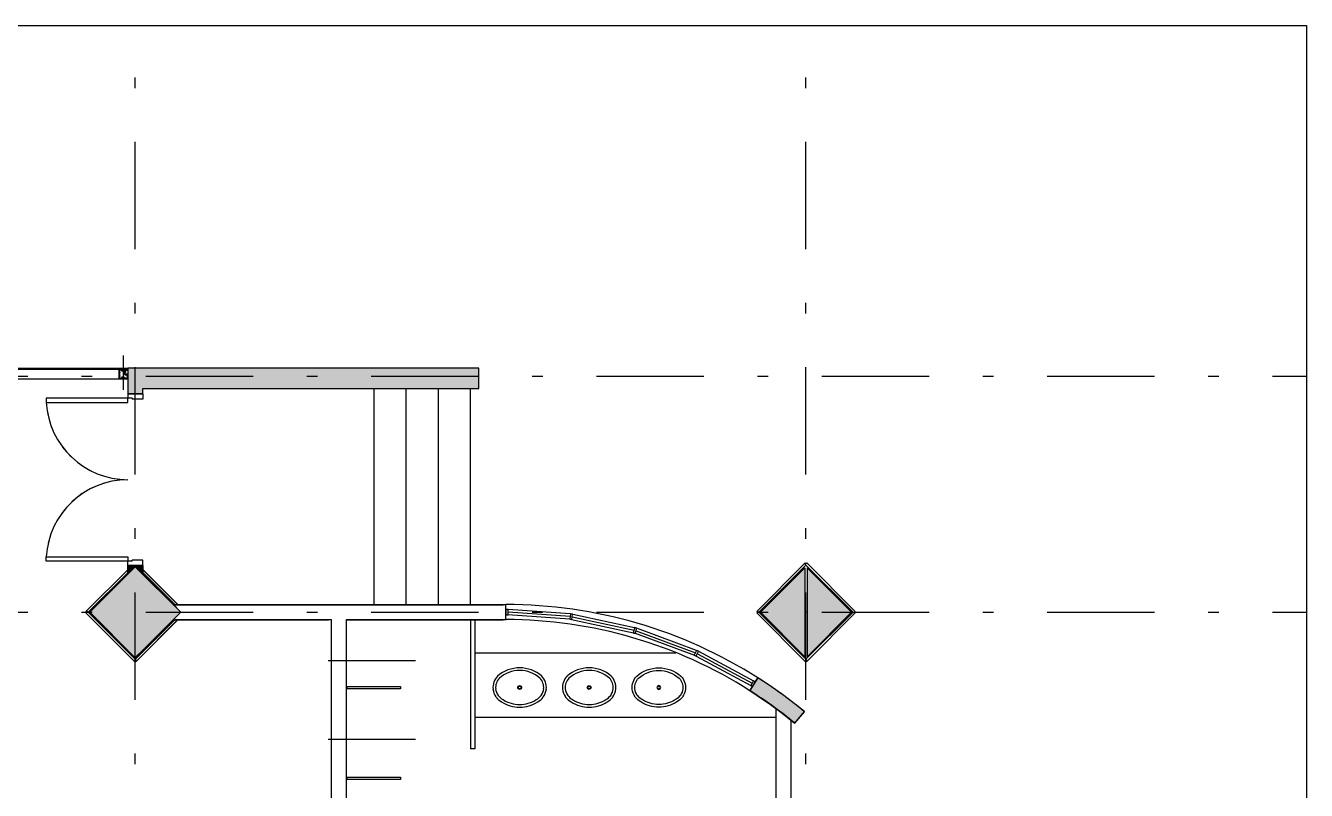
# Model space of a CAD drawing. Header units: millimetres. Extents: x 182 to 575, y -105 to 95.
# Drawn here: x 216.52 to 228.45, y 4.69 to 11.81 of the extents above; entities that cross this region are included whole.
import ezdxf

# ---------------------------------------------------------------- set-up
doc = ezdxf.new("R2010")
doc.units = ezdxf.units.MM
doc.header["$MEASUREMENT"] = 0
for name, pattern in [('DASHDOT', [1, 0.5, -0.25, 0, -0.25]), ('HIDDEN2', [0.1875, 0.125, -0.0625]), ('XR_BL2_AND_MON-REV15$0$DASHDOT', [1, 0.5, -0.25, 0, -0.25])]:
    doc.linetypes.add(name, pattern=pattern)
for name, color, linetype in [('ALV_2', 2, 'Continuous'), ('base', 253, 'Continuous'), ('DEMOLIR', 10, 'HIDDEN2'), ('EIXOS', 31, 'DASHDOT'), ('SAN', 1, 'Continuous'), ('SANFINAL', 7, 'Continuous'), ('XR_BL2_AND_MON-REV15$0$EIXOS_PERFIL', 181, 'XR_BL2_AND_MON-REV15$0$DASHDOT'), ('XR_BL2_AND_MON-REV15$0$MARMORE', 7, 'Continuous')]:
    doc.layers.add(name, color=color, linetype=linetype)

# ---------------------------------------------------------------- blocks, each defined once
blk = doc.blocks.new('XR_BL2_AND_MON-REV15$0$P50X50')
at = {"layer": 'base'}
blk.add_hatch(color=256, dxfattribs=at).paths.add_polyline_path([(0, -0.424), (0.424, 0), (0, 0.424), (-0.424, 0)])
at = {"layer": 'base', "linetype": 'ByBlock'}
blk.add_lwpolyline([(0, -0.424), (0.424, 0), (0, 0.424), (-0.424, 0)], close=True, dxfattribs=at)
blk = doc.blocks.new('XR_BL2_AND_MON-REV15$0$PILAR 60X60_45')
at = {"layer": 'base'}
blk.add_blockref('XR_BL2_AND_MON-REV15$0$P50X50', (0, 0), dxfattribs=at)
blk = doc.blocks.new('XR_BL2_AND_MON-REV15$0$PILAR_60X60_JUNTA')
at = {"layer": 'base'}
for points in [[(-0.414, 0.01), (0, 0.424), (0.414, 0.01)], [(-0.414, -0.01), (0, -0.424), (0.414, -0.01)]]:
    blk.add_hatch(color=256, dxfattribs=at).paths.add_polyline_path(points)
at = {"layer": 'base', "linetype": 'ByBlock'}
for points in [[(-0.414, 0.01), (0, 0.424), (0.414, 0.01)], [(-0.414, -0.01), (0, -0.424), (0.414, -0.01)]]:
    blk.add_lwpolyline(points, close=True, dxfattribs=at)
at = {"layer": 'base'}
blk.add_point((0, 0), dxfattribs=at)
blk = doc.blocks.new('XR_BL2_AND_MON-REV15$0$P_M')
at = {"layer": 'XR_BL2_AND_MON-REV15$0$MARMORE'}
for p, q in [((-0.007, 0.035), (-0.46, -0.417)), ((0.007, 0.021), (-0.445, -0.431)), ((0.007, 0.021), (-0.007, 0.035)), ((0, 0.028), (0.007, 0.035)), ((0.438, -0.424), (0, 0.014)), ((-0.453, -0.424), (-0.46, -0.417)), ((-0.453, -0.424), (-0.46, -0.431)), ((-0.46, -0.431), (-0.007, -0.884)), ((-0.453, -0.424), (-0.445, -0.431)), ((-0.438, -0.424), (0, -0.863)), ((-0.007, -0.87), (0.445, -0.417)), ((0.445, -0.417), (0.46, -0.431)), ((0.453, -0.424), (0.46, -0.417)), ((-0.007, -0.87), (0.007, -0.884)), ((0, -0.877), (-0.007, -0.884))]:
    blk.add_line(p, q, dxfattribs=at)
for points in [[(0.46, -0.417), (0.007, 0.035)], [(0.007, -0.884), (0.46, -0.431)]]:
    blk.add_lwpolyline(points, dxfattribs=at)
blk = doc.blocks.new('XR_BL2_AND_MON-REV15$0$PERFIL_UNIT_ALCOA')
at = {"color": 1}
for p, q in [((-34, 19), (-34, 13)), ((-34, 13), (-15, 13)), ((-33, 83), (-32, 83)), ((-33, 76), (-33, 83)), ((-32, 76), (-33, 76)), ((-33, 43), (-32, 43)), ((-33, 36), (-33, 43)), ((-32, 36), (-33, 36)), ((-32, 80), (-32, 79)), ((-31, 80), (-32, 80)), ((-32, 79), (-31, 79)), ((-32, 40), (-32, 39)), ((-31, 40), (-32, 40)), ((-32, 39), (-31, 39)), ((-31, 82), (-31, 80)), ((-31, 79), (-31, 77)), ((-31, 42), (-31, 40)), ((-31, 39), (-31, 37)), ((-15, 19), (-21, 19)), ((-15, 19), (-21, 19)), ((-21, 13), (-15, 13)), ((-19, 19), (-13, 19)), ((-15, 19), (-15, 13)), ((-7, 95), (-9, 95)), ((-7, 95), (-9, 95)), ((-9, 92), (-5, 92)), ((-9, 27), (-5, 27)), ((-7, 24), (-9, 24)), ((-7, 24), (-9, 24)), ((-6, 95), (-8, 97)), ((-7, 96), (-8, 97)), ((-8, 96), (-7, 97)), ((-8, 96), (-7, 97)), ((-8, 96), (-7, 97)), ((-8, 97), (-8, 97)), ((-6, 95), (-8, 97)), ((-7, 96), (-8, 97)), ((-8, 96), (-7, 97)), ((-8, 96), (-7, 97)), ((-8, 96), (-7, 97)), ((-8, 97), (-8, 97)), ((-7, 96), (-8, 96)), ((-8, 96), (-8, 96)), ((-7, 96), (-8, 96)), ((-8, 96), (-8, 96)), ((-6, 24), (-8, 22)), ((-6, 24), (-8, 22)), ((-7, 23), (-8, 22)), ((-7, 23), (-8, 22)), ((-8, 23), (-8, 23)), ((-8, 23), (-7, 22)), ((-8, 23), (-7, 22)), ((-7, 23), (-8, 22)), ((-7, 23), (-8, 22)), ((-8, 23), (-8, 23)), ((-8, 23), (-7, 22)), ((-8, 23), (-7, 22)), ((-8, 22), (-7, 22)), ((-8, 22), (-8, 22)), ((-8, 22), (-7, 22)), ((-8, 22), (-8, 22)), ((-5, 95), (-7, 97)), ((-5, 95), (-7, 97)), ((-7, 95), (-4, 97)), ((-7, 95), (-5, 97)), ((-7, 95), (-5, 97)), ((-7, 96), (-6, 97)), ((-7, 96), (-6, 97)), ((-5, 95), (-7, 97)), ((-5, 95), (-7, 97)), ((-7, 95), (-4, 97)), ((-7, 95), (-5, 97)), ((-7, 95), (-5, 97)), ((-7, 96), (-6, 97)), ((-7, 96), (-6, 97)), ((-7, 95), (-7, 96)), ((-7, 95), (-7, 96)), ((-6, 95), (-7, 96)), ((-6, 95), (-7, 96)), ((-4, 95), (-7, 95)), ((-4, 95), (-7, 95)), ((-6, 95), (-7, 95)), ((-6, 95), (-7, 95)), ((-4, 24), (-7, 24)), ((-7, 24), (-7, 23)), ((-4, 24), (-7, 24)), ((-7, 24), (-7, 23)), ((-5, 24), (-7, 22)), ((-5, 24), (-7, 22)), ((-6, 24), (-7, 23)), ((-6, 24), (-7, 23)), ((-7, 24), (-4, 22)), ((-5, 24), (-7, 22)), ((-5, 24), (-7, 22)), ((-6, 24), (-7, 23)), ((-6, 24), (-7, 23)), ((-7, 24), (-4, 22)), ((-7, 23), (-5, 22)), ((-7, 23), (-5, 22)), ((-7, 23), (-6, 22)), ((-7, 23), (-6, 22)), ((-7, 23), (-5, 22)), ((-7, 23), (-5, 22)), ((-7, 23), (-6, 22)), ((-7, 23), (-6, 22)), ((-4, 95), (-6, 97)), ((-4, 95), (-6, 97)), ((-4, 95), (-6, 97)), ((-6, 95), (-4, 97)), ((-6, 95), (-4, 97)), ((-4, 95), (-6, 97)), ((-4, 95), (-6, 97)), ((-4, 95), (-6, 97)), ((-6, 95), (-4, 97)), ((-6, 95), (-4, 97)), ((-4, 24), (-6, 22)), ((-4, 24), (-6, 22)), ((-6, 24), (-4, 22)), ((-6, 24), (-4, 22)), ((-4, 24), (-6, 22)), ((-4, 24), (-6, 22)), ((-6, 24), (-4, 22)), ((-6, 24), (-4, 22)), ((-4, 23), (-6, 22)), ((-4, 23), (-6, 22)), ((-3, 96), (-5, 97)), ((-4, 96), (-5, 97)), ((-5, 95), (-3, 97)), ((-5, 95), (-3, 97)), ((-3, 96), (-5, 97)), ((-4, 96), (-5, 97)), ((-5, 95), (-3, 97)), ((-5, 95), (-3, 97)), ((-5, 92), (-1, 92)), ((-5, 27), (-1, 27)), ((-5, 24), (-3, 22)), ((-5, 24), (-3, 22)), ((-5, 24), (-3, 22)), ((-5, 24), (-3, 22)), ((-3, 23), (-5, 22)), ((-4, 23), (-5, 22)), ((-3, 23), (-5, 22)), ((-4, 23), (-5, 22)), ((-3, 96), (-4, 97)), ((-3, 96), (-4, 97)), ((-3, 96), (-4, 97)), ((-3, 96), (-4, 97)), ((-4, 96), (-4, 95)), ((-4, 96), (-4, 95)), ((-4, 96), (-3, 96)), ((-4, 96), (-3, 96)), ((-4, 95), (-4, 95)), ((-4, 95), (-4, 95)), ((-2, 95), (-4, 95)), ((-4, 95), (-4, 95)), ((-4, 95), (-4, 95)), ((-2, 95), (-4, 95)), ((-4, 23), (-4, 24)), ((-4, 23), (-4, 24)), ((-4, 24), (-4, 24)), ((-4, 24), (-4, 23)), ((-2, 24), (-4, 24)), ((-4, 24), (-4, 24)), ((-4, 24), (-4, 23)), ((-2, 24), (-4, 24)), ((-3, 23), (-4, 22)), ((-3, 23), (-4, 22)), ((-4, 23), (-3, 22)), ((-3, 23), (-4, 22)), ((-3, 23), (-4, 22)), ((-4, 23), (-3, 22)), ((0, 19), (-4, 4)), ((-4, 13), (-4, 3)), ((-4, 8), (-4, 4)), ((-3, 97), (-3, 97)), ((-3, 96), (-3, 97)), ((-3, 97), (-3, 97)), ((-3, 96), (-3, 97)), ((-3, 96), (-3, 96)), ((-3, 96), (-3, 96)), ((-3, 23), (-3, 22)), ((-3, 23), (-3, 22)), ((-3, 22), (-3, 22)), ((-3, 22), (-3, 22)), ((-3, 22), (-3, 22)), ((-3, 22), (-3, 22)), ((10, 19), (0, 19)), ((18, 27), (9, 27)), ((9, 27), (9, 27)), ((9, 27), (9, 27)), ((9, 27), (9, 26)), ((9, 26), (9, 26)), ((9, 25), (9, 25)), ((9, 25), (9, 24)), ((9, 24), (9, 24)), ((10, 26), (10, 26)), ((10, 26), (17, 25)), ((17, 25), (10, 25)), ((10, 25), (10, 25)), ((10, 24), (10, 24)), ((10, 24), (12, 24)), ((10, 19), (13, 4)), ((12, 39), (26, 39)), ((12, 24), (12, 23)), ((12, 23), (12, 23)), ((12, 23), (12, 23)), ((12, 23), (12, 23)), ((12, 22), (12, 22)), ((12, 22), (12, 21)), ((12, 21), (12, 21)), ((12, 21), (12, 21)), ((12, 21), (15, 21)), ((15, 43), (13, 43)), ((13, 43), (13, 43)), ((13, 42), (13, 42)), ((13, 42), (13, 40)), ((13, 40), (13, 40)), ((13, 40), (13, 39)), ((13, 39), (13, 39)), ((13, 39), (13, 37)), ((13, 37), (13, 37)), ((13, 36), (13, 36)), ((13, 36), (15, 36)), ((13, 13), (13, 3)), ((13, 8), (13, 4)), ((15, 36), (15, 43)), ((15, 41), (16, 40)), ((15, 38), (15, 41)), ((15, 40), (15, 40)), ((15, 38), (15, 38)), ((15, 38), (16, 38)), ((15, 23), (15, 24)), ((16, 23), (15, 23)), ((15, 23), (15, 23)), ((15, 21), (16, 22)), ((15, 21), (15, 21)), ((15, 21), (15, 21)), ((16, 41), (17, 40)), ((16, 38), (16, 41)), ((16, 40), (16, 40)), ((16, 38), (16, 40)), ((16, 38), (17, 38)), ((16, 38), (16, 38)), ((16, 24), (18, 24)), ((16, 23), (16, 23)), ((16, 22), (16, 22)), ((17, 38), (18, 41)), ((17, 38), (17, 40)), ((17, 40), (17, 40)), ((17, 38), (17, 38)), ((17, 38), (18, 38)), ((17, 25), (17, 25)), ((17, 25), (17, 25)), ((17, 25), (17, 25)), ((17, 25), (17, 25)), ((17, 25), (17, 25)), ((18, 41), (18, 40)), ((18, 38), (19, 41)), ((18, 38), (18, 40)), ((18, 40), (19, 40)), ((18, 38), (18, 38)), ((18, 38), (19, 38)), ((18, 24), (18, 27)), ((18, 27), (18, 27)), ((18, 27), (18, 27)), ((18, 24), (18, 24)), ((18, 24), (18, 24)), ((19, 41), (19, 40)), ((19, 38), (20, 41)), ((19, 40), (19, 40)), ((19, 40), (20, 40)), ((19, 38), (19, 40)), ((19, 38), (20, 38)), ((19, 38), (19, 38)), ((19, 38), (19, 38)), ((20, 41), (20, 40)), ((20, 38), (20, 40)), ((20, 40), (21, 40)), ((20, 38), (21, 38)), ((21, 38), (21, 41)), ((21, 41), (21, 40)), ((21, 38), (21, 40)), ((21, 40), (22, 40)), ((21, 38), (21, 38)), ((21, 38), (22, 38)), ((22, 38), (22, 41)), ((22, 41), (22, 40)), ((22, 38), (22, 40)), ((22, 40), (23, 40)), ((22, 38), (22, 38)), ((22, 38), (23, 38)), ((23, 38), (23, 41)), ((23, 41), (24, 40)), ((23, 38), (24, 40)), ((23, 38), (23, 38)), ((23, 38), (23, 38)), ((24, 40), (24, 40)), ((24, 39), (24, 40)), ((24, 19), (24, 13)), ((31, 13), (24, 13)), ((43, 13), (24, 13)), ((26, 19), (32, 19)), ((26, 19), (45, 19)), ((39, 82), (39, 80)), ((39, 80), (40, 80)), ((39, 79), (39, 77)), ((40, 79), (39, 79)), ((41, 83), (40, 83)), ((40, 80), (40, 79)), ((40, 76), (41, 76)), ((41, 76), (41, 83)), ((43, 19), (43, 13))]:
    blk.add_line(p, q, dxfattribs=at)
for points in [[(-33, 19), (0, 19), (0, 19), (0, 24), (0, 24), (-3, 24, 1), (-3, 23), (-3, 23), (-3, 22), (-8, 22), (-8, 23), (-7, 23, 1), (-7, 24), (-10, 24), (-10, 23, -0.414214), (-12, 21), (-32, 21, -0.414214), (-34, 23), (-34, 96, -0.414214), (-32, 98), (-10, 98), (-10, 98), (-10, 95), (-10, 95, 0.419197), (-10, 95), (-7, 95, 1.022616), (-7, 96), (-8, 96), (-8, 97), (-3, 97), (-3, 96), (-3, 96, 1), (-3, 95), (0, 95), (0, 95), (0, 99), (-35, 99), (-35, 99), (-35, 18, 0.414214), (-35, 17), (-34, 17, 0.414214), (-34, 18), (-34, 19, -0.414214), (-33, 19)], [(40, 97), (14, 97, 0.414214), (12, 95), (12, 91, -0.414214), (10, 89), (-4, 89), (-4, 86), (-5, 86), (-5, 89), (-13, 89, -1.000008), (-13, 91), (-5, 92), (-5, 92), (10, 92), (10, 99, -0.414214), (10, 99), (44, 99, -0.414214), (45, 99), (45, 63, -0.406616), (44, 62), (18, 62, 0.414214), (17, 62), (17, 27, -0.414214), (17, 27), (-5, 27), (-13, 28, -1.000008), (-13, 30), (-5, 30), (-5, 33), (-4, 33), (-4, 30), (13, 30, 0.414214), (15, 32), (15, 65, -0.414214), (15, 65), (40, 65, 0.414214), (42, 67), (42, 95, 0.414214), (40, 97)], [(19, 56), (19, 30), (18, 30, 1), (18, 29), (19, 29), (19, 24), (16, 24, 0.414173), (15, 23), (15, 23), (16, 23, -0.585709), (16, 22), (16, 21, -0.26127), (15, 21), (12, 21, -0.253886), (12, 21), (11, 22, -0.595041), (11, 23), (12, 23), (12, 23, 0.414173), (12, 24), (10, 24, 0.414214), (10, 23), (10, 20, 0.414214), (10, 19), (44, 19, 0.414214), (45, 20), (45, 62, 0.414214), (44, 62), (19, 62, 0.414214), (19, 62), (19, 57), (18, 57, 1), (18, 56), (19, 56)], [(13, 22), (13, 24), (13, 24, -0.414214), (13, 24), (13, 24), (14, 24), (14, 24, -0.414214), (15, 24), (15, 24), (15, 22), (15, 22, -0.414214), (14, 22), (14, 22), (13, 22), (13, 22, -0.414214), (13, 22)], [(20, 22), (19, 22, 0.414214), (18, 22), (18, 21, 0.414214), (19, 21), (43, 21), (43, 61), (20, 61), (20, 23, -0.414214), (20, 22)]]:
    blk.add_lwpolyline(points, format="xyb", dxfattribs=at)
for points in [[(-7, 96), (-8, 96), (-8, 97), (-3, 97), (-3, 96), (-4, 96)], [(-7, 96), (-8, 96), (-8, 97), (-3, 97), (-3, 96), (-4, 96)], [(-7, 23), (-8, 23), (-8, 22), (-3, 22), (-3, 23), (-4, 23)], [(-7, 23), (-8, 23), (-8, 22), (-3, 22), (-3, 23), (-4, 23)]]:
    blk.add_lwpolyline(points, dxfattribs=at)
for centre, radius, start, end in [((-32, 82), 0.869, 0, 90), ((-32, 77), 0.869, 270, 0), ((-32, 42), 0.869, 0, 90), ((-32, 37), 0.869, 270, 0), ((-9, 93), 1.57, 97.3776, 269.717), ((-9, 25), 1.57, 90.283, 262.6224), ((-2, 93), 1.44, 277.4115, 92.3804), ((-2, 25), 1.44, 267.6196, 82.5885), ((9, 27), 0.3, 90.0002, 173.0764), ((10, 26), 0.5, 173.0802, 360), ((10, 25), 0.3, 86.9206, 179.9979), ((10, 24), 0.3, 180, 270), ((12, 24), 0.3, 360, 90), ((12, 23), 0.184, 90, 194.9998), ((12, 21), 0.184, 202.0192, 270), ((16, 24), 0.3, 90, 180), ((15, 21), 0.184, 270, 337.9776), ((16, 23), 0.184, 344.9975, 90), ((17, 25), 0.2, 0, 86.4562), ((17, 25), 0.2, 266.9225, 0), ((18, 27), 0.3, 0, 90), ((18, 24), 0.3, 270, 0), ((40, 82), 0.869, 90, 180), ((40, 77), 0.869, 180, 270)]:
    blk.add_arc(centre, radius, start, end, dxfattribs=at)
at = {"color": 1, "extrusion": (0, 0, -1)}
for centre, major_axis in [((13, 42), (0.573, -0.573)), ((13, 37), (0.573, 0.573))]:
    blk.add_ellipse(centre, major_axis=major_axis, ratio=1, start_param=2.356194, end_param=3.926991, dxfattribs=at)
at = {"color": 1}
for points, knots in [([(25, 39), (25, 39), (25, 39), (25, 39), (25, 39), (25, 39), (25, 39), (25, 39), (25, 39), (24, 39), (24, 39), (24, 39), (24, 39), (24, 39), (24, 39), (24, 39), (24, 39), (24, 39), (24, 39), (24, 39), (24, 39), (24, 39), (24, 39), (24, 39), (24, 39), (24, 39), (24, 39), (24, 39), (24, 38), (23, 38), (23, 38), (23, 38), (23, 38), (23, 38)], [0, 0, 0, 0, 0.051439, 0.072585, 0.094945, 0.148925, 0.177318, 0.208117, 0.229263, 0.263962, 0.286322, 0.316684, 0.341831, 0.370224, 0.385176, 0.410323, 0.432683, 0.466448, 0.484229, 0.519793, 0.54494, 0.583668, 0.608815, 0.635405, 0.653187, 0.684808, 0.766724, 0.798345, 0.829966, 0.855113, 0.870066, 0.927124, 1, 1, 1, 1]), ([(25, 39), (25, 39), (25, 40), (25, 40), (25, 40), (25, 40), (24, 40), (25, 40), (24, 40), (24, 40), (24, 40), (24, 40), (24, 40), (24, 40), (24, 40), (24, 40), (24, 40), (24, 40), (24, 40), (24, 40), (24, 40), (24, 40), (24, 40), (24, 40), (24, 40)], [0, 0, 0, 0, 0.07678, 0.102261, 0.156401, 0.18506, 0.227914, 0.244954, 0.311716, 0.342019, 0.377118, 0.407421, 0.432902, 0.525013, 0.566753, 0.587018, 0.625497, 0.657854, 0.688156, 0.805193, 0.825457, 0.896684, 0.922166, 1, 1, 1, 1])]:
    blk.add_open_spline(points, degree=3, knots=knots, dxfattribs=at)
at = {"layer": 'XR_BL2_AND_MON-REV15$0$EIXOS_PERFIL', "linetype": 'ByBlock', "ltscale": 0.1}
blk.add_line((5, 207), (5, -115), dxfattribs=at)
blk = doc.blocks.new('XR_BL2_AND_MON-REV15$0$A$C10B331E6')
at = {"layer": 'base'}
for p, q in [((-0.15, 0), (-0.15, -9.313, 2.33)), ((-0.06, 0, 197.496), (-0.06, -9.313, 199.826)), ((-0.05, 0, 179.853), (-0.05, -9.313, 199.826))]:
    blk.add_line(p, q, dxfattribs=at)
at = {"layer": 'base', "elevation": 179.853}
blk.add_lwpolyline([(-0.06, -9.313), (-0.05, -9.313)], dxfattribs=at)
at = {"layer": 'base', "linetype": 'ByBlock', "ltscale": 0.1, "xscale": -0.001000000000203727, "yscale": 0.001000000000203727, "zscale": 0.0009999999999763531, "rotation": 90}
for p in [(-0.047, -0.035, 197.496), (-0.047, -1.566), (-0.047, -3.129), (-0.047, -4.691), (-0.047, -6.254), (-0.047, -7.816), (-0.047, -9.269, 179.853)]:
    blk.add_blockref('XR_BL2_AND_MON-REV15$0$PERFIL_UNIT_ALCOA', p, dxfattribs=at)
blk = doc.blocks.new('Cuba01_pl')
at = {"layer": 'SAN'}
for radius in [0.018, 0.013]:
    blk.add_circle((0, 0), radius, dxfattribs=at)
at = {"layer": 'SANFINAL'}
for centre, radius, start, end in [((-0.071, -0.03), 0.191, 120.725, 141.4841), ((-0.002, -0.124), 0.307, 89.5504, 122.7375), ((-0.002, -0.124), 0.282, 89.5504, 122.828), ((0.002, -0.124), 0.307, 57.2625, 90.4496), ((0.002, -0.124), 0.282, 57.172, 90.4496), ((0.071, -0.03), 0.191, 38.5159, 59.275), ((-0.097, 0.001), 0.152, 174.4524, 224.3819), ((-0.091, -0.004), 0.159, 144.5232, 173.1767), ((-0.091, -0.004), 0.134, 144.8047, 173.0573), ((-0.097, 0.001), 0.127, 174.578, 224.0021), ((-0.071, -0.03), 0.166, 120.5755, 141.2533), ((0.071, -0.03), 0.166, 38.7467, 59.4245), ((0.097, 0.001), 0.127, 315.9979, 5.422), ((0.091, -0.004), 0.134, 6.9427, 35.1953), ((0.097, 0.001), 0.152, 315.6181, 5.5476), ((0.091, -0.004), 0.159, 6.8233, 35.4768), ((-0.002, 0.123), 0.306, 228.3244, 270.4838), ((-0.002, 0.123), 0.281, 228.5041, 270.4838), ((0.002, 0.123), 0.281, 269.5162, 311.4959), ((0.002, 0.123), 0.306, 269.5162, 311.6756)]:
    blk.add_arc(centre, radius, start, end, dxfattribs=at)

msp = doc.modelspace()

# ---------------------------------------------------------------- hatches: boundary and pattern name
at = {"layer": 'base'}
for points in [[(217.471, 8.622), (217.471, 8.382), (217.611, 8.382), (217.611, 8.432), (220.741, 8.432), (220.741, 8.622)], [(217.611, 6.701), (217.611, 6.782), (217.471, 6.782), (217.471, 6.701), (217.541, 6.771)], [(217.471, 6.701), (217.471, 6.782), (217.611, 6.782), (217.611, 6.701), (217.541, 6.771)], [(223.689, 5.312), (223.778, 5.421), (223.723, 5.465), (223.584, 5.571), (223.458, 5.66), (223.343, 5.735), (223.269, 5.617), (223.338, 5.572), (223.46, 5.488), (223.568, 5.408), (223.667, 5.33)]]:
    msp.add_hatch(color=256, dxfattribs=at).paths.add_polyline_path(points)

# ---------------------------------------------------------------- linework, layer by layer
at = {"layer": 'ALV_2'}
for p, q in [((217.611, 8.382, -195.166), (217.471, 8.382, -195.166)), ((217.471, 8.382, -195.166), (217.471, 8.342, -195.166)), ((217.611, 8.382, -195.166), (217.611, 8.332, -195.166)), ((217.511, 8.342, -195.166), (217.471, 8.342, -195.166)), ((217.511, 8.342, -195.166), (217.511, 8.332, -195.166)), ((217.611, 8.332, -195.166), (217.511, 8.332, -195.166)), ((217.511, 6.822, -195.166), (217.471, 6.822, -195.166)), ((217.471, 6.782, -195.166), (217.471, 6.822, -195.166)), ((217.611, 6.832, -195.166), (217.511, 6.832, -195.166)), ((217.511, 6.822, -195.166), (217.511, 6.832, -195.166)), ((217.611, 6.782, -195.166), (217.611, 6.832, -195.166)), ((217.611, 6.782, -195.166), (217.471, 6.782, -195.166))]:
    msp.add_line(p, q, dxfattribs=at)
at = {"layer": 'ALV_2', "elevation": -195.166}
for points in [[(217.471, 8.302), (217.471, 8.342), (216.711, 8.342), (216.711, 8.302)], [(217.471, 6.862), (217.471, 6.822), (216.711, 6.822), (216.711, 6.862)]]:
    msp.add_lwpolyline(points, close=True, dxfattribs=at)
at = {"layer": 'ALV_2'}
for centre, start, end in [((217.472, 8.344, -195.166), 183.1539, 269.9424), ((217.472, 6.82, -195.166), 90.0576, 176.8461)]:
    msp.add_arc(centre, 0.762, start, end, dxfattribs=at)
at = {"layer": 'base'}
for p, q in [((217.471, 8.622, 195.166), (217.471, 8.382, 195.166)), ((220.741, 8.622, 195.166), (217.471, 8.622, 195.166)), ((220.741, 8.432, 195.166), (220.741, 8.622, 195.166)), ((217.471, 8.382, 195.166), (217.611, 8.382, 195.166)), ((217.611, 8.382, 195.166), (217.611, 8.432, 195.166)), ((217.611, 8.432, 195.166), (220.741, 8.432, 195.166)), ((219.766, 6.417), (219.766, 8.432)), ((219.766, 6.422, 195.166), (219.766, 8.422, 195.166)), ((220.066, 6.417), (220.066, 8.432)), ((220.366, 6.417), (220.366, 8.432)), ((220.666, 6.417), (220.666, 8.432)), ((217.471, 6.715), (217.102, 6.347)), ((217.471, 6.782, 195.166), (217.611, 6.782, 195.166)), ((217.471, 6.782, 195.166), (217.471, 6.701, 195.166)), ((217.611, 6.782, 195.166), (217.471, 6.782, 195.166)), ((217.611, 6.782, 195.166), (217.471, 6.782, 195.166)), ((217.471, 6.701, 195.166), (217.471, 6.782, 195.166)), ((217.471, 6.782, 195.166), (217.611, 6.782, 195.166)), ((217.611, 6.703), (217.611, 6.784, 195.166)), ((217.611, 6.701), (217.611, 6.782, 195.166)), ((217.611, 6.782, 195.166), (217.611, 6.701, 195.166)), ((217.909, 6.419), (217.611, 6.718)), ((217.909, 6.417), (217.611, 6.715)), ((217.611, 6.715), (217.904, 6.422)), ((217.095, 6.354), (217.081, 6.34)), ((217.088, 6.347), (217.081, 6.354)), ((217.081, 6.34), (217.534, 5.887)), ((217.095, 6.354), (217.548, 5.901)), ((217.965, 6.349, 195.166), (217.89, 6.424, 195.166)), ((217.891, 6.274, 195.166), (217.965, 6.349, 195.166)), ((217.895, 6.419, 195.166), (220.996, 6.419, 195.166)), ((217.895, 6.417, 195.166), (220.969, 6.417, 195.166)), ((220.996, 6.417, 195.166), (217.895, 6.417, 195.166)), ((220.995, 6.279, 292.749), (220.995, 6.419, 292.749)), ((221.593, 6.308, 195.201), (221.015, 6.348, 191.941)), ((221.595, 6.332, 195.201), (221.017, 6.373, 191.941)), ((221.618, 6.329, 195.201), (222.194, 6.204, 195.219)), ((217.904, 6.272), (217.534, 5.901)), ((217.541, 5.911), (217.909, 6.279)), ((217.541, 5.908), (217.909, 6.277)), ((217.548, 5.889), (217.938, 6.279)), ((217.548, 5.887), (217.938, 6.277)), ((217.933, 6.272), (217.548, 5.887)), ((217.895, 6.277, 195.166), (219.342, 6.277, 195.166)), ((219.369, 6.277, 195.166), (217.895, 6.277, 195.166)), ((219.369, 2.359, 195.166), (219.369, 6.279, 195.166)), ((219.369, 2.357, 195.166), (219.369, 6.277, 195.166)), ((219.369, 2.357, 195.166), (219.369, 6.277, 195.166)), ((219.509, 2.119, 195.166), (219.509, 6.279, 195.166)), ((219.509, 6.279, 195.166), (220.996, 6.279, 195.166)), ((219.509, 2.117, 195.166), (219.509, 6.277, 195.166)), ((219.509, 6.277, 195.166), (220.969, 6.277, 195.166)), ((220.996, 6.277, 195.166), (219.509, 6.277, 195.166)), ((219.509, 2.117, 195.166), (219.509, 6.277, 195.166)), ((220.664, 6.274, -73.847), (220.664, 5.074, -73.847)), ((220.704, 6.274, -73.847), (220.704, 5.074, -73.847)), ((221.591, 6.283, 195.201), (221.013, 6.323, 191.941)), ((221.607, 6.28, 195.201), (222.183, 6.155, 195.219)), ((221.613, 6.305, 195.201), (222.189, 6.179, 195.219)), ((217.273, 6.19, 195.166), (217.423, 6.04, 195.166)), ((222.199, 6.151, 195.219), (222.752, 5.946, 195.219)), ((222.208, 6.174, 195.219), (222.761, 5.97, 195.219)), ((222.217, 6.198, 195.219), (222.769, 5.993, 195.219)), ((217.466, 5.997, 195.166), (217.541, 5.922, 195.166)), ((217.541, 5.925, 195.166), (217.616, 6, 195.166)), ((217.541, 5.922, 195.166), (217.616, 5.997, 195.166)), ((222.791, 5.983, 195.219), (223.301, 5.708, 195.219)), ((217.541, 5.894), (217.534, 5.901)), ((217.541, 5.897), (217.534, 5.889)), ((217.541, 5.894), (217.534, 5.887)), ((217.541, 5.894), (217.534, 5.887)), ((217.541, 5.897), (217.548, 5.904)), ((217.541, 5.894), (217.548, 5.901)), ((217.541, 5.897), (217.548, 5.889)), ((217.541, 5.894), (217.548, 5.887)), ((217.541, 5.894), (217.548, 5.887)), ((222.58, 5.966, 99.919), (220.704, 5.966, 99.919)), ((222.767, 5.939, 195.219), (223.277, 5.664, 195.219)), ((222.779, 5.961, 195.219), (223.289, 5.686, 195.219)), ((223.268, 5.616, 195.166), (223.343, 5.735, 195.273)), ((223.509, 5.453), (223.509, 3.776, 195.166)), ((223.689, 5.312, 195.166), (223.778, 5.42, 195.166)), ((223.509, 5.366, 99.919), (220.704, 5.366, 99.919)), ((223.649, 5.345), (223.649, 3.776, 195.166)), ((220.704, 5.074, -73.847), (220.664, 5.074, -73.847)), ((219.369, 4.833, 195.166), (219.369, 4.983, 195.166)), ((219.369, 4.83, 195.166), (219.369, 4.98, 195.166))]:
    msp.add_line(p, q, dxfattribs=at)
for points in [[(228.455, -4.97), (181.939, -4.97), (181.939, 11.813), (228.455, 11.813)], [(220.014, 5.634), (219.514, 5.634), (219.514, 5.654), (220.014, 5.654)]]:
    msp.add_lwpolyline(points, close=True, dxfattribs=at)
for points, elevation in [([(217.471, 8.622), (217.471, 8.382), (217.611, 8.382), (217.611, 8.432), (220.741, 8.432), (220.741, 8.622)], 195.166), ([(217.471, 6.701), (217.471, 6.782), (217.611, 6.782), (217.611, 6.701), (217.541, 6.771)], 195.166), ([(217.611, 6.701), (217.611, 6.782), (217.471, 6.782), (217.471, 6.701), (217.541, 6.771)], 195.166), ([(220.995, 6.324), (221.015, 6.324), (221.015, 6.374), (220.995, 6.374)], 0.001), ([(220.995, 6.324), (221.015, 6.324), (221.015, 6.374), (220.995, 6.374)], 0.001), ([(221.59, 6.283), (221.609, 6.28), (221.616, 6.33), (221.596, 6.332)], 195.201), ([(222.182, 6.155), (222.201, 6.15), (222.215, 6.198), (222.195, 6.204)], 195.219), ([(222.75, 5.947), (222.769, 5.939), (222.789, 5.984), (222.771, 5.992)], 195.219), ([(223.689, 5.312), (223.778, 5.421), (223.723, 5.465), (223.584, 5.571), (223.458, 5.66), (223.343, 5.735), (223.269, 5.617), (223.338, 5.572), (223.46, 5.488), (223.568, 5.408), (223.667, 5.33)], 195.166), ([(223.276, 5.665), (223.293, 5.654), (223.319, 5.697), (223.302, 5.707)], 195.219), ([(223.276, 5.665), (223.293, 5.654), (223.319, 5.697), (223.302, 5.707)], 195.219), ([(220.014, 4.789), (219.514, 4.789), (219.514, 4.809), (220.014, 4.809)], -33.768)]:
    msp.add_lwpolyline(points, close=True, dxfattribs=dict(at, elevation=elevation))
for points in [[(217.471, 6.743), (217.081, 6.354)], [(217.938, 6.419), (217.611, 6.746)], [(217.938, 6.417), (217.611, 6.743)], [(217.611, 6.743), (217.933, 6.422)]]:
    msp.add_lwpolyline(points, dxfattribs=at)
at = {"layer": 'base', "elevation": -131.614}
for points in [[(219.339, 5.898), (219.666, 5.898), (220.151, 5.898)], [(219.339, 5.165), (219.666, 5.165), (220.151, 5.165)]]:
    msp.add_lwpolyline(points, dxfattribs=at)
at = {"layer": 'base'}
for centre, radius, start, end in [((220.998, 2.058, 195.273), 4.361, 57.4621, 90.0345), ((220.995, 2.048, 195.166), 4.231, 57.4965, 89.999), ((220.957, 1.985, 195.166), 4.445, 50.6018, 57.5191), ((220.957, 1.985, -97.583), 4.305, 50.606, 57.5188)]:
    msp.add_arc(centre, radius, start, end, dxfattribs=at)
at = {"layer": 'DEMOLIR'}
for p, q in [((217.471, 8.382, -195.166), (217.471, 8.342, -195.166)), ((217.611, 8.382, -195.166), (217.611, 8.332, -195.166)), ((217.511, 8.342, -195.166), (217.471, 8.342, -195.166)), ((217.511, 8.342, -195.166), (217.511, 8.332, -195.166)), ((217.611, 8.332, -195.166), (217.511, 8.332, -195.166)), ((217.511, 6.822, -195.166), (217.471, 6.822, -195.166)), ((217.471, 6.782, -195.166), (217.471, 6.822, -195.166)), ((217.611, 6.832, -195.166), (217.511, 6.832, -195.166)), ((217.511, 6.822, -195.166), (217.511, 6.832, -195.166)), ((217.611, 6.782, -195.166), (217.611, 6.832, -195.166))]:
    msp.add_line(p, q, dxfattribs=at)
at = {"layer": 'DEMOLIR', "elevation": -195.166}
for points in [[(217.471, 8.302), (217.471, 8.342), (216.711, 8.342), (216.711, 8.302)], [(217.471, 6.862), (217.471, 6.822), (216.711, 6.822), (216.711, 6.862)]]:
    msp.add_lwpolyline(points, close=True, dxfattribs=at)
at = {"layer": 'DEMOLIR'}
for centre, start, end in [((217.472, 8.344, -195.166), 183.1539, 269.9424), ((217.472, 6.82, -195.166), 90.0576, 176.8461)]:
    msp.add_arc(centre, 0.762, start, end, dxfattribs=at)
at = {"layer": 'EIXOS', "linetype": 'DASHDOT', "ltscale": 2}
for p, q in [((217.541, -4.97), (217.541, 11.813)), ((223.791, -4.97), (223.791, 11.813)), ((181.939, 8.547), (228.455, 8.547)), ((181.939, 6.347), (228.455, 6.347))]:
    msp.add_line(p, q, dxfattribs=at)

# ---------------------------------------------------------------- block references
at = {"layer": 'base'}
for name, p, rotation in [('XR_BL2_AND_MON-REV15$0$A$C10B331E6', (208.158, 8.672, -179.853), 89.99999999999999), ('XR_BL2_AND_MON-REV15$0$P_M', (223.367, 6.347), 89.99999999999999), ('XR_BL2_AND_MON-REV15$0$PILAR_60X60_JUNTA', (223.791, 6.347), 89.99999999999999), ('Cuba01_pl', (221.123, 5.646, 99.919), 180), ('Cuba01_pl', (221.771, 5.646, 99.919), 180)]:
    msp.add_blockref(name, p, dxfattribs=dict(at, rotation=rotation))
at = {"layer": 'base', "xscale": -1}
for name, p, rotation in [('XR_BL2_AND_MON-REV15$0$PILAR 60X60_45', (217.541, 6.347), 90), ('Cuba01_pl', (222.42, 5.646, 99.919), 180)]:
    msp.add_blockref(name, p, dxfattribs=dict(at, rotation=rotation))

doc.saveas('drawing.dxf')
